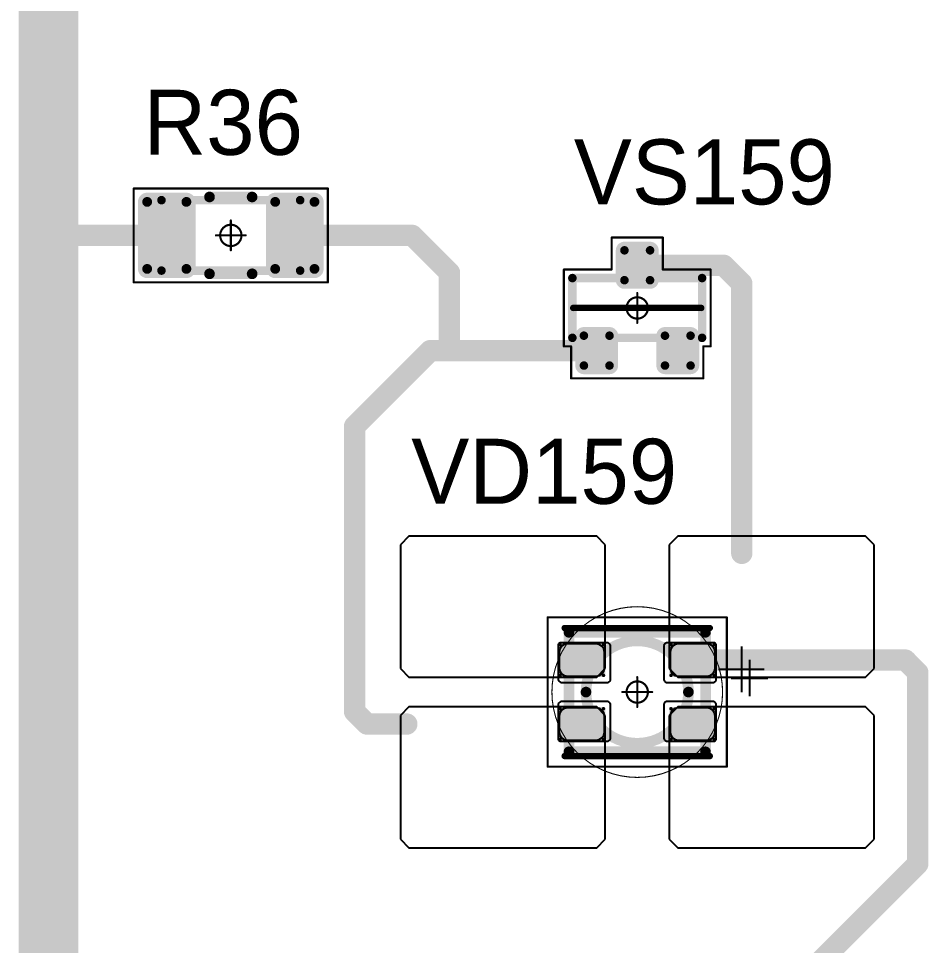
# Model space of a CAD drawing. Header units: millimetres. Extents: x 0 to 400, y 0 to 511.
# Drawn here: x 325.5 to 346.83, y 175.56 to 197.28 of the extents above; entities that cross this region are included whole.
import ezdxf

# ---------------------------------------------------------------- set-up
doc = ezdxf.new("R2010")
doc.units = ezdxf.units.MM
for name, color, linetype in [('Mechanical13', 56, 'Continuous'), ('Mechanical15', 56, 'Continuous'), ('Mechanical2', 216, 'Continuous'), ('TopLayer', 1, 'Continuous'), ('TopOverlay', 2, 'Continuous'), ('TopPaste', 8, 'Continuous'), ('TopSolder', 216, 'Continuous')]:
    doc.layers.add(name, color=color, linetype=linetype)

# ---------------------------------------------------------------- blocks, each defined once
blk = doc.blocks.new('SOT23_438')
at = {"layer": 'Mechanical13', "const_width": 0.2}
for points in [[(-0.7, 1.52), (0.7, 1.52)], [(-0.7, 1.52), (-0.7, -1.52)], [(0.7, 1.52), (0.7, -1.52)], [(-0.7, -1.52), (0.7, -1.52)]]:
    blk.add_lwpolyline(points, dxfattribs=at)
at = {"layer": 'Mechanical13', "const_width": 0.1}
for points in [[(-0.75, 1.52, 1), (-0.65, 1.52, 1)], [(-0.75, 1.52, 1), (-0.65, 1.52, 1)], [(0.65, 1.52, 1), (0.75, 1.52, 1)], [(0.65, 1.52, 1), (0.75, 1.52, 1)], [(-0.75, -1.52, 1), (-0.65, -1.52, 1)], [(-0.75, -1.52, 1), (-0.65, -1.52, 1)], [(0.65, -1.52, 1), (0.75, -1.52, 1)], [(0.65, -1.52, 1), (0.75, -1.52, 1)]]:
    blk.add_lwpolyline(points, format="xyb", close=True, dxfattribs=at)
at = {"layer": 'Mechanical15', "const_width": 0.05}
for points in [[(-0.9, 1.72), (-0.9, 1.55)], [(-0.9, 1.72), (0.9, 1.72)], [(0.9, 1.72), (0.9, 0.6)], [(-1.65, 1.55), (-1.65, -1.55)], [(-1.65, 1.55), (-0.9, 1.55)], [(0.9, 0.6), (1.65, 0.6)], [(1.65, 0.6), (1.65, -0.6)], [(0, 0.35), (0, -0.35)], [(-0.35, 0), (0.35, 0)], [(0.9, -0.6), (1.65, -0.6)], [(0.9, -0.6), (0.9, -1.72)], [(-1.65, -1.55), (-0.9, -1.55)], [(-0.9, -1.55), (-0.9, -1.72)], [(-0.9, -1.72), (0.9, -1.72)]]:
    blk.add_lwpolyline(points, dxfattribs=at)
at = {"layer": 'Mechanical15'}
for points, const_width in [([(-0.913, 1.72, 1), (-0.888, 1.72, 1)], 0.025), ([(-0.913, 1.72, 1), (-0.888, 1.72, 1)], 0.025), ([(0.888, 1.72, 1), (0.913, 1.72, 1)], 0.025), ([(0.888, 1.72, 1), (0.913, 1.72, 1)], 0.025), ([(-1.662, 1.55, 1), (-1.637, 1.55, 1)], 0.025), ([(-1.662, 1.55, 1), (-1.637, 1.55, 1)], 0.025), ([(-0.913, 1.55, 1), (-0.888, 1.55, 1)], 0.025), ([(-0.913, 1.55, 1), (-0.888, 1.55, 1)], 0.025), ([(0.888, 0.6, 1), (0.913, 0.6, 1)], 0.025), ([(0.888, 0.6, 1), (0.913, 0.6, 1)], 0.025), ([(1.637, 0.6, 1), (1.662, 0.6, 1)], 0.025), ([(1.637, 0.6, 1), (1.662, 0.6, 1)], 0.025), ([(0.25, 0, 1), (-0.25, 0, 1)], 0.05), ([(-0.012, 0.35, 1), (0.012, 0.35, 1)], 0.025), ([(-0.362, 0, 1), (-0.337, 0, 1)], 0.025), ([(-0.262, 0, 1), (-0.238, 0, 1)], 0.025), ([(0.238, 0, 1), (0.262, 0, 1)], 0.025), ([(0.337, 0, 1), (0.362, 0, 1)], 0.025), ([(-0.012, -0.35, 1), (0.012, -0.35, 1)], 0.025), ([(0.888, -0.6, 1), (0.913, -0.6, 1)], 0.025), ([(0.888, -0.6, 1), (0.913, -0.6, 1)], 0.025), ([(1.637, -0.6, 1), (1.662, -0.6, 1)], 0.025), ([(1.637, -0.6, 1), (1.662, -0.6, 1)], 0.025), ([(-1.662, -1.55, 1), (-1.637, -1.55, 1)], 0.025), ([(-1.662, -1.55, 1), (-1.637, -1.55, 1)], 0.025), ([(-0.913, -1.55, 1), (-0.888, -1.55, 1)], 0.025), ([(-0.913, -1.55, 1), (-0.888, -1.55, 1)], 0.025), ([(-0.913, -1.72, 1), (-0.888, -1.72, 1)], 0.025), ([(-0.913, -1.72, 1), (-0.888, -1.72, 1)], 0.025), ([(0.888, -1.72, 1), (0.913, -1.72, 1)], 0.025), ([(0.888, -1.72, 1), (0.913, -1.72, 1)], 0.025)]:
    blk.add_lwpolyline(points, format="xyb", close=True, dxfattribs=dict(at, const_width=const_width))
at = {"layer": 'TopLayer', "const_width": 0.1}
for points in [[(-1.4, 1.25, 1), (-1.3, 1.25, 1)], [(-0.7, 1.25, 1), (-0.6, 1.25, 1)], [(-1.4, 0.65, 1), (-1.3, 0.65, 1)], [(-0.7, 0.65, 1), (-0.6, 0.65, 1)], [(0.6, 0.3, 1), (0.7, 0.3, 1)], [(1.3, 0.3, 1), (1.4, 0.3, 1)], [(0.6, -0.3, 1), (0.7, -0.3, 1)], [(1.3, -0.3, 1), (1.4, -0.3, 1)], [(-1.4, -0.65, 1), (-1.3, -0.65, 1)], [(-0.7, -0.65, 1), (-0.6, -0.65, 1)], [(-1.4, -1.25, 1), (-1.3, -1.25, 1)], [(-0.7, -1.25, 1), (-0.6, -1.25, 1)]]:
    blk.add_lwpolyline(points, format="xyb", close=True, dxfattribs=at)
at = {"layer": 'TopLayer'}
for points in [[(-1.35, 1.35), (-1.35, 0.55), (-0.65, 1.35), (-0.65, 0.55)], [(-1.45, 1.25), (-1.45, 0.65), (-0.55, 1.25), (-0.55, 0.65)], [(0.55, 0.3), (0.55, -0.3), (1.45, 0.3), (1.45, -0.3)], [(0.65, 0.4), (0.65, -0.4), (1.35, 0.4), (1.35, -0.4)], [(-1.45, -0.65), (-1.45, -1.25), (-0.55, -0.65), (-0.55, -1.25)], [(-1.35, -0.55), (-1.35, -1.35), (-0.65, -0.55), (-0.65, -1.35)]]:
    blk.add_solid(points, dxfattribs=at)
at = {"layer": 'TopOverlay', "const_width": 0.15}
blk.add_lwpolyline([(0, 1.5), (0, -1.5)], dxfattribs=at)
at = {"layer": 'TopOverlay', "const_width": 0.075}
for points in [[(-0.038, 1.5, 1), (0.038, 1.5, 1)], [(-0.038, -1.5, 1), (0.038, -1.5, 1)]]:
    blk.add_lwpolyline(points, format="xyb", close=True, dxfattribs=at)
at = {"layer": 'TopPaste', "const_width": 0.075}
for points in [[(-1.387, 1.25, 1), (-1.313, 1.25, 1)], [(-0.687, 1.25, 1), (-0.613, 1.25, 1)], [(-1.387, 0.65, 1), (-1.313, 0.65, 1)], [(-0.687, 0.65, 1), (-0.613, 0.65, 1)], [(0.613, 0.3, 1), (0.687, 0.3, 1)], [(1.313, 0.3, 1), (1.387, 0.3, 1)], [(0.613, -0.3, 1), (0.687, -0.3, 1)], [(1.313, -0.3, 1), (1.387, -0.3, 1)], [(-1.387, -0.65, 1), (-1.313, -0.65, 1)], [(-0.687, -0.65, 1), (-0.613, -0.65, 1)], [(-1.387, -1.25, 1), (-1.313, -1.25, 1)], [(-0.687, -1.25, 1), (-0.613, -1.25, 1)]]:
    blk.add_lwpolyline(points, format="xyb", close=True, dxfattribs=at)
at = {"layer": 'TopPaste'}
for points in [[(-1.35, 1.325), (-1.35, 0.575), (-0.65, 1.325), (-0.65, 0.575)], [(-1.425, 1.25), (-1.425, 0.65), (-0.575, 1.25), (-0.575, 0.65)], [(0.575, 0.3), (0.575, -0.3), (1.425, 0.3), (1.425, -0.3)], [(0.65, 0.375), (0.65, -0.375), (1.35, 0.375), (1.35, -0.375)], [(-1.425, -0.65), (-1.425, -1.25), (-0.575, -0.65), (-0.575, -1.25)], [(-1.35, -0.575), (-1.35, -1.325), (-0.65, -0.575), (-0.65, -1.325)]]:
    blk.add_solid(points, dxfattribs=at)
at = {"layer": 'TopSolder', "const_width": 0.202}
for points in [[(-1.451, 1.25, 1), (-1.249, 1.25, 1)], [(-0.751, 1.25, 1), (-0.549, 1.25, 1)], [(-1.451, 0.65, 1), (-1.249, 0.65, 1)], [(-0.751, 0.65, 1), (-0.549, 0.65, 1)], [(0.549, 0.3, 1), (0.751, 0.3, 1)], [(1.249, 0.3, 1), (1.451, 0.3, 1)], [(0.549, -0.3, 1), (0.751, -0.3, 1)], [(1.249, -0.3, 1), (1.451, -0.3, 1)], [(-1.451, -0.65, 1), (-1.249, -0.65, 1)], [(-0.751, -0.65, 1), (-0.549, -0.65, 1)], [(-1.451, -1.25, 1), (-1.249, -1.25, 1)], [(-0.751, -1.25, 1), (-0.549, -1.25, 1)]]:
    blk.add_lwpolyline(points, format="xyb", close=True, dxfattribs=at)
at = {"layer": 'TopSolder'}
for points in [[(-1.35, 1.452), (-1.35, 0.448), (-0.65, 1.452), (-0.65, 0.448)], [(-1.552, 1.25), (-1.552, 0.65), (-0.448, 1.25), (-0.448, 0.65)], [(0.65, 0.502), (0.65, -0.502), (1.35, 0.502), (1.35, -0.502)], [(0.448, 0.3), (0.448, -0.3), (1.552, 0.3), (1.552, -0.3)], [(-1.552, -0.65), (-1.552, -1.25), (-0.448, -0.65), (-0.448, -1.25)], [(-1.35, -0.448), (-1.35, -1.452), (-0.65, -0.448), (-0.65, -1.452)]]:
    blk.add_solid(points, dxfattribs=at)
blk = doc.blocks.new('E65F_642')
at = {"layer": 'Mechanical13'}
for p, q in [((2.441, 1.071), (2.441, 0)), ((1.905, 0.536), (2.976, 0.536))]:
    blk.add_line(p, q, dxfattribs=at)
at = {"layer": 'Mechanical13', "const_width": 0.25}
for points in [[(-1.6, -1.4), (-1.6, 1.4)], [(-1.6, 1.4), (1.6, 1.4)], [(1.6, -1.4), (1.6, 1.4)], [(-1.6, -1.4), (1.6, -1.4)]]:
    blk.add_lwpolyline(points, dxfattribs=at)
at = {"layer": 'Mechanical13'}
for points, const_width in [([(-1.663, 1.4, 1), (-1.538, 1.4, 1)], 0.125), ([(-1.663, 1.4, 1), (-1.538, 1.4, 1)], 0.125), ([(1.537, 1.4, 1), (1.662, 1.4, 1)], 0.125), ([(1.537, 1.4, 1), (1.662, 1.4, 1)], 0.125), ([(1.2, 0, 1), (-1.2, 0, 1)], 0.25), ([(-1.263, 0, 1), (-1.138, 0, 1)], 0.125), ([(1.137, 0, 1), (1.262, 0, 1)], 0.125), ([(-1.663, -1.4, 1), (-1.538, -1.4, 1)], 0.125), ([(-1.663, -1.4, 1), (-1.538, -1.4, 1)], 0.125), ([(1.537, -1.4, 1), (1.662, -1.4, 1)], 0.125), ([(1.537, -1.4, 1), (1.662, -1.4, 1)], 0.125)]:
    blk.add_lwpolyline(points, format="xyb", close=True, dxfattribs=dict(at, const_width=const_width))
at = {"layer": 'Mechanical15', "const_width": 0.05}
for points in [[(-2.1, 1.75), (2.1, 1.75)], [(-2.1, -1.75), (-2.1, 1.75)], [(2.1, -1.75), (2.1, 1.75)], [(0, -0.35), (0, 0.35)], [(0, -0.35), (0, 0.35)], [(-0.35, 0), (0.35, 0)], [(-0.35, 0), (0.35, 0)], [(-2.1, -1.75), (2.1, -1.75)]]:
    blk.add_lwpolyline(points, dxfattribs=at)
at = {"layer": 'Mechanical15'}
for points, const_width in [([(-2.113, 1.75, 1), (-2.088, 1.75, 1)], 0.025), ([(-2.113, 1.75, 1), (-2.088, 1.75, 1)], 0.025), ([(2.087, 1.75, 1), (2.112, 1.75, 1)], 0.025), ([(2.087, 1.75, 1), (2.112, 1.75, 1)], 0.025), ([(0.25, 0, 1), (-0.25, 0, 1)], 0.05), ([(0.25, 0, 1), (-0.25, 0, 1)], 0.05), ([(-0.013, 0.35, 1), (0.012, 0.35, 1)], 0.025), ([(-0.013, 0.35, 1), (0.012, 0.35, 1)], 0.025), ([(-0.363, 0, 1), (-0.338, 0, 1)], 0.025), ([(-0.363, 0, 1), (-0.338, 0, 1)], 0.025), ([(-0.263, 0, 1), (-0.238, 0, 1)], 0.025), ([(-0.263, 0, 1), (-0.238, 0, 1)], 0.025), ([(0.237, 0, 1), (0.262, 0, 1)], 0.025), ([(0.237, 0, 1), (0.262, 0, 1)], 0.025), ([(0.337, 0, 1), (0.362, 0, 1)], 0.025), ([(0.337, 0, 1), (0.362, 0, 1)], 0.025), ([(-0.013, -0.35, 1), (0.012, -0.35, 1)], 0.025), ([(-0.013, -0.35, 1), (0.012, -0.35, 1)], 0.025), ([(-2.113, -1.75, 1), (-2.088, -1.75, 1)], 0.025), ([(-2.113, -1.75, 1), (-2.088, -1.75, 1)], 0.025), ([(2.087, -1.75, 1), (2.112, -1.75, 1)], 0.025), ([(2.087, -1.75, 1), (2.112, -1.75, 1)], 0.025)]:
    blk.add_lwpolyline(points, format="xyb", close=True, dxfattribs=dict(at, const_width=const_width))
at = {"layer": 'TopLayer'}
for p, q in [((-5.35, 3.65), (-5.55, 3.45)), ((-0.95, 3.65), (-5.35, 3.65)), ((-5.35, 3.65), (-5.35, 3.65)), ((-0.75, 3.45), (-0.95, 3.65)), ((0.95, 3.65), (0.75, 3.45)), ((5.35, 3.65), (0.95, 3.65)), ((0.95, 3.65), (0.95, 3.65)), ((5.55, 3.45), (5.35, 3.65)), ((-5.55, 3.45), (-5.55, 3.45)), ((-5.55, 3.45), (-5.55, 0.55)), ((-0.75, 0.55), (-0.75, 3.45)), ((0.75, 3.45), (0.75, 3.45)), ((0.75, 3.45), (0.75, 0.55)), ((5.55, 0.55), (5.55, 3.45)), ((-5.55, 0.55), (-5.35, 0.35)), ((-0.95, 0.35), (-0.75, 0.55)), ((0.75, 0.55), (0.95, 0.35)), ((5.35, 0.35), (5.55, 0.55)), ((-5.35, 0.35), (-0.95, 0.35)), ((0.95, 0.35), (5.35, 0.35)), ((-5.35, -0.35), (-5.55, -0.55)), ((-0.95, -0.35), (-5.35, -0.35)), ((-5.35, -0.35), (-5.35, -0.35)), ((-0.75, -0.55), (-0.95, -0.35)), ((0.95, -0.35), (0.75, -0.55)), ((5.35, -0.35), (0.95, -0.35)), ((0.95, -0.35), (0.95, -0.35)), ((5.55, -0.55), (5.35, -0.35)), ((-5.55, -0.55), (-5.55, -0.55)), ((-5.55, -0.55), (-5.55, -3.45)), ((-0.75, -3.45), (-0.75, -0.55)), ((0.75, -0.55), (0.75, -0.55)), ((0.75, -0.55), (0.75, -3.45)), ((5.55, -3.45), (5.55, -0.55)), ((-5.55, -3.45), (-5.35, -3.65)), ((-0.95, -3.65), (-0.75, -3.45)), ((0.75, -3.45), (0.95, -3.65)), ((5.35, -3.65), (5.55, -3.45)), ((-5.35, -3.65), (-0.95, -3.65)), ((0.95, -3.65), (5.35, -3.65))]:
    blk.add_line(p, q, dxfattribs=at)
at = {"layer": 'TopLayer', "const_width": 0.04}
for points in [[(-1.83, 1.11, 1), (-1.79, 1.11, 1)], [(-0.81, 1.11, 1), (-0.77, 1.11, 1)], [(0.77, 1.11, 1), (0.81, 1.11, 1)], [(1.79, 1.11, 1), (1.83, 1.11, 1)], [(-1.83, 0.39, 1), (-1.79, 0.39, 1)], [(-0.81, 0.39, 1), (-0.77, 0.39, 1)], [(0.77, 0.39, 1), (0.81, 0.39, 1)], [(1.79, 0.39, 1), (1.83, 0.39, 1)], [(-1.83, -0.39, 1), (-1.79, -0.39, 1)], [(-0.81, -0.39, 1), (-0.77, -0.39, 1)], [(0.77, -0.39, 1), (0.81, -0.39, 1)], [(1.79, -0.39, 1), (1.83, -0.39, 1)], [(-1.83, -1.11, 1), (-1.79, -1.11, 1)], [(-0.81, -1.11, 1), (-0.77, -1.11, 1)], [(0.77, -1.11, 1), (0.81, -1.11, 1)], [(1.79, -1.11, 1), (1.83, -1.11, 1)]]:
    blk.add_lwpolyline(points, format="xyb", close=True, dxfattribs=at)
at = {"layer": 'TopLayer'}
for points in [[(-1.85, 1.11), (-1.85, 0.39), (-0.75, 1.11), (-0.75, 0.39)], [(-1.81, 1.15), (-1.81, 0.35), (-0.79, 1.15), (-0.79, 0.35)], [(0.75, 1.11), (0.75, 0.39), (1.85, 1.11), (1.85, 0.39)], [(0.79, 1.15), (0.79, 0.35), (1.81, 1.15), (1.81, 0.35)], [(-1.85, -0.39), (-1.85, -1.11), (-0.75, -0.39), (-0.75, -1.11)], [(-1.81, -0.35), (-1.81, -1.15), (-0.79, -0.35), (-0.79, -1.15)], [(0.75, -0.39), (0.75, -1.11), (1.85, -0.39), (1.85, -1.11)], [(0.79, -0.35), (0.79, -1.15), (1.81, -0.35), (1.81, -1.15)]]:
    blk.add_solid(points, dxfattribs=at)
at = {"layer": 'TopOverlay'}
for p, q in [((2.628, 0.757), (2.628, -0.1)), ((2.2, 0.328), (3.057, 0.328))]:
    blk.add_line(p, q, dxfattribs=at)
at = {"layer": 'TopOverlay', "const_width": 0.15}
for points in [[(-1.7, 1.5), (1.7, 1.5)], [(-1.7, -1.5), (1.7, -1.5)]]:
    blk.add_lwpolyline(points, dxfattribs=at)
at = {"layer": 'TopOverlay', "const_width": 0.075}
for points in [[(-1.738, 1.5, 1), (-1.663, 1.5, 1)], [(1.662, 1.5, 1), (1.737, 1.5, 1)], [(-1.738, -1.5, 1), (-1.663, -1.5, 1)], [(1.662, -1.5, 1), (1.737, -1.5, 1)]]:
    blk.add_lwpolyline(points, format="xyb", close=True, dxfattribs=at)
at = {"layer": 'TopPaste'}
for p, q in [((-1.711, 1.114), (-1.773, 1.073)), ((-1.638, 1.129), (-1.711, 1.114)), ((-0.963, 1.129), (-1.638, 1.129)), ((-0.889, 1.114), (-0.963, 1.129)), ((-0.827, 1.073), (-0.889, 1.114)), ((0.889, 1.114), (0.827, 1.073)), ((0.962, 1.129), (0.889, 1.114)), ((1.637, 1.129), (0.962, 1.129)), ((1.711, 1.114), (1.637, 1.129)), ((1.773, 1.073), (1.711, 1.114)), ((-1.814, 1.011), (-1.829, 0.938)), ((-1.829, 0.938), (-1.829, 0.563)), ((-1.773, 1.073), (-1.814, 1.011)), ((-0.786, 1.011), (-0.827, 1.073)), ((-0.771, 0.938), (-0.786, 1.011)), ((-0.771, 0.563), (-0.771, 0.938)), ((0.786, 1.011), (0.771, 0.938)), ((0.771, 0.938), (0.771, 0.563)), ((0.827, 1.073), (0.786, 1.011)), ((1.814, 1.011), (1.773, 1.073)), ((1.829, 0.938), (1.814, 1.011)), ((1.829, 0.563), (1.829, 0.938)), ((-1.829, 0.563), (-1.814, 0.489)), ((-1.814, 0.489), (-1.773, 0.427)), ((-0.827, 0.427), (-0.786, 0.489)), ((-0.786, 0.489), (-0.771, 0.563)), ((0.771, 0.563), (0.786, 0.489)), ((0.786, 0.489), (0.827, 0.427)), ((1.773, 0.427), (1.814, 0.489)), ((1.814, 0.489), (1.829, 0.563)), ((-1.773, 0.427), (-1.711, 0.386)), ((-1.711, 0.386), (-1.638, 0.371)), ((-1.638, 0.371), (-0.963, 0.371)), ((-0.963, 0.371), (-0.889, 0.386)), ((-0.889, 0.386), (-0.827, 0.427)), ((0.827, 0.427), (0.889, 0.386)), ((0.889, 0.386), (0.962, 0.371)), ((0.962, 0.371), (1.637, 0.371)), ((1.637, 0.371), (1.711, 0.386)), ((1.711, 0.386), (1.773, 0.427)), ((-1.773, -0.427), (-1.814, -0.489)), ((-1.711, -0.386), (-1.773, -0.427)), ((-1.638, -0.371), (-1.711, -0.386)), ((-0.963, -0.371), (-1.638, -0.371)), ((-0.889, -0.386), (-0.963, -0.371)), ((-0.827, -0.427), (-0.889, -0.386)), ((-0.786, -0.489), (-0.827, -0.427)), ((0.827, -0.427), (0.786, -0.489)), ((0.889, -0.386), (0.827, -0.427)), ((0.962, -0.371), (0.889, -0.386)), ((1.637, -0.371), (0.962, -0.371)), ((1.711, -0.386), (1.637, -0.371)), ((1.773, -0.427), (1.711, -0.386)), ((1.814, -0.489), (1.773, -0.427)), ((-1.814, -0.489), (-1.829, -0.563)), ((-1.829, -0.563), (-1.829, -0.938)), ((-0.771, -0.563), (-0.786, -0.489)), ((-0.771, -0.938), (-0.771, -0.563)), ((0.786, -0.489), (0.771, -0.563)), ((0.771, -0.563), (0.771, -0.938)), ((1.829, -0.563), (1.814, -0.489)), ((1.829, -0.938), (1.829, -0.563)), ((-1.829, -0.938), (-1.814, -1.011)), ((-1.814, -1.011), (-1.773, -1.073)), ((-1.773, -1.073), (-1.711, -1.114)), ((-0.889, -1.114), (-0.827, -1.073)), ((-0.827, -1.073), (-0.786, -1.011)), ((-0.786, -1.011), (-0.771, -0.938)), ((0.771, -0.938), (0.786, -1.011)), ((0.786, -1.011), (0.827, -1.073)), ((0.827, -1.073), (0.889, -1.114)), ((1.711, -1.114), (1.773, -1.073)), ((1.773, -1.073), (1.814, -1.011)), ((1.814, -1.011), (1.829, -0.938)), ((-1.711, -1.114), (-1.638, -1.129)), ((-1.638, -1.129), (-0.963, -1.129)), ((-0.963, -1.129), (-0.889, -1.114)), ((0.889, -1.114), (0.962, -1.129)), ((0.962, -1.129), (1.637, -1.129)), ((1.637, -1.129), (1.711, -1.114))]:
    blk.add_line(p, q, dxfattribs=at)
at = {"layer": 'TopSolder'}
for p, q in [((-1.842, 1.129), (-1.85, 1.111)), ((-1.85, 1.111), (-1.85, 1.101)), ((-1.85, 1.101), (-1.85, 1.101)), ((-1.85, 1.101), (-1.85, 0.301)), ((-1.828, 1.143), (-1.842, 1.129)), ((-1.81, 1.151), (-1.828, 1.143)), ((-1.8, 1.151), (-1.81, 1.151)), ((-0.7, 1.151), (-1.8, 1.151)), ((-0.685, 1.151), (-0.7, 1.151)), ((-0.7, 1.151), (-0.7, 1.151)), ((-0.658, 1.139), (-0.685, 1.151)), ((-0.636, 1.118), (-0.658, 1.139)), ((-0.625, 1.09), (-0.636, 1.118)), ((-0.625, 1.076), (-0.625, 1.09)), ((0.636, 1.118), (0.625, 1.09)), ((0.625, 1.09), (0.625, 1.076)), ((0.657, 1.139), (0.636, 1.118)), ((0.685, 1.151), (0.657, 1.139)), ((0.7, 1.151), (0.685, 1.151)), ((1.8, 1.151), (0.7, 1.151)), ((1.81, 1.151), (1.8, 1.151)), ((1.8, 1.151), (1.8, 1.151)), ((1.828, 1.143), (1.81, 1.151)), ((1.842, 1.129), (1.828, 1.143)), ((1.85, 1.111), (1.842, 1.129)), ((1.85, 1.101), (1.85, 1.111)), ((1.85, 0.301), (1.85, 1.101)), ((-0.625, 0.301), (-0.625, 1.076)), ((0.625, 1.076), (0.625, 1.076)), ((0.625, 1.076), (0.625, 0.301)), ((-1.85, 0.301), (-1.85, 0.286)), ((-1.85, 0.286), (-1.839, 0.258)), ((-1.839, 0.258), (-1.818, 0.237)), ((-1.818, 0.237), (-1.79, 0.226)), ((-1.79, 0.226), (-1.775, 0.226)), ((-1.775, 0.226), (-1.775, 0.226)), ((-1.775, 0.226), (-0.7, 0.226)), ((-0.7, 0.226), (-0.685, 0.226)), ((-0.685, 0.226), (-0.658, 0.237)), ((-0.658, 0.237), (-0.636, 0.258)), ((-0.636, 0.258), (-0.625, 0.286)), ((-0.625, 0.286), (-0.625, 0.301)), ((-0.625, 0.301), (-0.625, 0.301)), ((0.625, 0.301), (0.625, 0.286)), ((0.625, 0.286), (0.636, 0.258)), ((0.636, 0.258), (0.657, 0.237)), ((0.657, 0.237), (0.685, 0.226)), ((0.685, 0.226), (0.7, 0.226)), ((0.7, 0.226), (0.7, 0.226)), ((0.7, 0.226), (1.775, 0.226)), ((1.775, 0.226), (1.79, 0.226)), ((1.79, 0.226), (1.817, 0.237)), ((1.817, 0.237), (1.839, 0.258)), ((1.839, 0.258), (1.85, 0.286)), ((1.85, 0.286), (1.85, 0.301)), ((1.85, 0.301), (1.85, 0.301)), ((-1.839, -0.257), (-1.85, -0.285)), ((-1.85, -0.285), (-1.85, -0.299)), ((-1.85, -0.299), (-1.85, -0.299)), ((-1.85, -0.299), (-1.85, -1.099)), ((-1.818, -0.236), (-1.839, -0.257)), ((-1.79, -0.224), (-1.818, -0.236)), ((-1.775, -0.224), (-1.79, -0.224)), ((-0.7, -0.224), (-1.775, -0.224)), ((-0.685, -0.224), (-0.7, -0.224)), ((-0.7, -0.224), (-0.7, -0.224)), ((-0.658, -0.236), (-0.685, -0.224)), ((-0.636, -0.257), (-0.658, -0.236)), ((-0.625, -0.285), (-0.636, -0.257)), ((-0.625, -0.299), (-0.625, -0.285)), ((-0.625, -1.074), (-0.625, -0.299)), ((0.636, -0.257), (0.625, -0.285)), ((0.625, -0.285), (0.625, -0.299)), ((0.625, -0.299), (0.625, -0.299)), ((0.625, -0.299), (0.625, -1.074)), ((0.657, -0.236), (0.636, -0.257)), ((0.685, -0.224), (0.657, -0.236)), ((0.7, -0.224), (0.685, -0.224)), ((1.775, -0.224), (0.7, -0.224)), ((1.79, -0.224), (1.775, -0.224)), ((1.775, -0.224), (1.775, -0.224)), ((1.817, -0.236), (1.79, -0.224)), ((1.839, -0.257), (1.817, -0.236)), ((1.85, -0.285), (1.839, -0.257)), ((1.85, -0.299), (1.85, -0.285)), ((1.85, -1.099), (1.85, -0.299)), ((-0.625, -1.089), (-0.625, -1.074)), ((-0.625, -1.074), (-0.625, -1.074)), ((0.625, -1.074), (0.625, -1.089)), ((-1.85, -1.099), (-1.85, -1.109)), ((-1.85, -1.109), (-1.842, -1.128)), ((-1.842, -1.128), (-1.828, -1.142)), ((-1.828, -1.142), (-1.81, -1.149)), ((-1.81, -1.149), (-1.8, -1.149)), ((-1.8, -1.149), (-0.7, -1.149)), ((-1.8, -1.149), (-1.8, -1.149)), ((-0.7, -1.149), (-0.685, -1.149)), ((-0.685, -1.149), (-0.658, -1.138)), ((-0.658, -1.138), (-0.636, -1.117)), ((-0.636, -1.117), (-0.625, -1.089)), ((0.625, -1.089), (0.636, -1.117)), ((0.636, -1.117), (0.657, -1.138)), ((0.657, -1.138), (0.685, -1.149)), ((0.685, -1.149), (0.7, -1.149)), ((0.7, -1.149), (1.8, -1.149)), ((0.7, -1.149), (0.7, -1.149)), ((1.8, -1.149), (1.81, -1.149)), ((1.81, -1.149), (1.828, -1.142)), ((1.828, -1.142), (1.842, -1.128)), ((1.842, -1.128), (1.85, -1.109)), ((1.85, -1.109), (1.85, -1.099)), ((1.85, -1.099), (1.85, -1.099))]:
    blk.add_line(p, q, dxfattribs=at)
blk = doc.blocks.new('RC1206S_810')
at = {"layer": 'Mechanical13', "const_width": 0.2}
for points in [[(-1.625, 0.825), (-1.625, -0.825)], [(1.625, 0.825), (-1.625, 0.825)], [(1.625, 0.825), (1.625, -0.825)], [(1.625, -0.825), (-1.625, -0.825)]]:
    blk.add_lwpolyline(points, dxfattribs=at)
at = {"layer": 'Mechanical13', "const_width": 0.1}
for points in [[(-1.675, 0.825, 1), (-1.575, 0.825, 1)], [(-1.675, 0.825, 1), (-1.575, 0.825, 1)], [(1.575, 0.825, 1), (1.675, 0.825, 1)], [(1.575, 0.825, 1), (1.675, 0.825, 1)], [(-1.675, -0.825, 1), (-1.575, -0.825, 1)], [(-1.675, -0.825, 1), (-1.575, -0.825, 1)], [(1.575, -0.825, 1), (1.675, -0.825, 1)], [(1.575, -0.825, 1), (1.675, -0.825, 1)]]:
    blk.add_lwpolyline(points, format="xyb", close=True, dxfattribs=at)
at = {"layer": 'Mechanical15', "const_width": 0.05}
for points in [[(-2.275, 1.1), (-2.275, -1.1)], [(2.275, 1.1), (-2.275, 1.1)], [(2.275, 1.1), (2.275, -1.1)], [(0, 0.35), (0, -0.35)], [(0.35, 0), (-0.35, 0)], [(2.275, -1.1), (-2.275, -1.1)]]:
    blk.add_lwpolyline(points, dxfattribs=at)
at = {"layer": 'Mechanical15'}
for points, const_width in [([(-2.287, 1.1, 1), (-2.262, 1.1, 1)], 0.025), ([(-2.287, 1.1, 1), (-2.262, 1.1, 1)], 0.025), ([(2.262, 1.1, 1), (2.287, 1.1, 1)], 0.025), ([(2.262, 1.1, 1), (2.287, 1.1, 1)], 0.025), ([(0.25, 0, 1), (-0.25, 0, 1)], 0.05), ([(-0.012, 0.35, 1), (0.012, 0.35, 1)], 0.025), ([(-0.362, 0, 1), (-0.337, 0, 1)], 0.025), ([(-0.262, 0, 1), (-0.238, 0, 1)], 0.025), ([(0.238, 0, 1), (0.262, 0, 1)], 0.025), ([(0.337, 0, 1), (0.362, 0, 1)], 0.025), ([(-0.012, -0.35, 1), (0.012, -0.35, 1)], 0.025), ([(-2.287, -1.1, 1), (-2.262, -1.1, 1)], 0.025), ([(-2.287, -1.1, 1), (-2.262, -1.1, 1)], 0.025), ([(2.262, -1.1, 1), (2.287, -1.1, 1)], 0.025), ([(2.262, -1.1, 1), (2.287, -1.1, 1)], 0.025)]:
    blk.add_lwpolyline(points, format="xyb", close=True, dxfattribs=dict(at, const_width=const_width))
at = {"layer": 'TopLayer', "const_width": 0.115}
for points in [[(-2.018, 0.785, 1), (-1.903, 0.785, 1)], [(-1.098, 0.785, 1), (-0.983, 0.785, 1)], [(0.983, 0.785, 1), (1.098, 0.785, 1)], [(1.903, 0.785, 1), (2.018, 0.785, 1)], [(-2.018, -0.785, 1), (-1.903, -0.785, 1)], [(-1.098, -0.785, 1), (-0.983, -0.785, 1)], [(0.983, -0.785, 1), (1.098, -0.785, 1)], [(1.903, -0.785, 1), (2.018, -0.785, 1)]]:
    blk.add_lwpolyline(points, format="xyb", close=True, dxfattribs=at)
at = {"layer": 'TopLayer'}
for points in [[(-1.96, -0.9), (-1.04, -0.9), (-1.96, 0.9), (-1.04, 0.9)], [(1.04, -0.9), (1.96, -0.9), (1.04, 0.9), (1.96, 0.9)], [(-2.075, -0.785), (-0.925, -0.785), (-2.075, 0.785), (-0.925, 0.785)], [(0.925, -0.785), (2.075, -0.785), (0.925, 0.785), (2.075, 0.785)]]:
    blk.add_solid(points, dxfattribs=at)
at = {"layer": 'TopOverlay', "const_width": 0.25}
for points in [[(0.5, 0.9), (-0.5, 0.9)], [(0.5, -0.9), (-0.5, -0.9)]]:
    blk.add_lwpolyline(points, dxfattribs=at)
at = {"layer": 'TopOverlay', "const_width": 0.125}
for points in [[(-0.562, 0.9, 1), (-0.437, 0.9, 1)], [(0.437, 0.9, 1), (0.562, 0.9, 1)], [(-0.562, -0.9, 1), (-0.437, -0.9, 1)], [(0.437, -0.9, 1), (0.562, -0.9, 1)]]:
    blk.add_lwpolyline(points, format="xyb", close=True, dxfattribs=at)
at = {"layer": 'TopPaste', "const_width": 0.09}
for points in [[(-2.005, 0.785, 1), (-1.915, 0.785, 1)], [(-1.085, 0.785, 1), (-0.995, 0.785, 1)], [(0.995, 0.785, 1), (1.085, 0.785, 1)], [(1.915, 0.785, 1), (2.005, 0.785, 1)], [(-2.005, -0.785, 1), (-1.915, -0.785, 1)], [(-1.085, -0.785, 1), (-0.995, -0.785, 1)], [(0.995, -0.785, 1), (1.085, -0.785, 1)], [(1.915, -0.785, 1), (2.005, -0.785, 1)]]:
    blk.add_lwpolyline(points, format="xyb", close=True, dxfattribs=at)
at = {"layer": 'TopPaste'}
for points in [[(-1.96, -0.875), (-1.04, -0.875), (-1.96, 0.875), (-1.04, 0.875)], [(1.04, -0.875), (1.96, -0.875), (1.04, 0.875), (1.96, 0.875)], [(-2.05, -0.785), (-0.95, -0.785), (-2.05, 0.785), (-0.95, 0.785)], [(0.95, -0.785), (2.05, -0.785), (0.95, 0.785), (2.05, 0.785)]]:
    blk.add_solid(points, dxfattribs=at)
at = {"layer": 'TopSolder', "const_width": 0.215}
for points in [[(-2.068, 0.785, 1), (-1.853, 0.785, 1)], [(-1.148, 0.785, 1), (-0.933, 0.785, 1)], [(0.933, 0.785, 1), (1.148, 0.785, 1)], [(1.853, 0.785, 1), (2.068, 0.785, 1)], [(-2.068, -0.785, 1), (-1.853, -0.785, 1)], [(-1.148, -0.785, 1), (-0.933, -0.785, 1)], [(0.933, -0.785, 1), (1.148, -0.785, 1)], [(1.853, -0.785, 1), (2.068, -0.785, 1)]]:
    blk.add_lwpolyline(points, format="xyb", close=True, dxfattribs=at)
at = {"layer": 'TopSolder'}
for points in [[(-1.96, -1), (-1.04, -1), (-1.96, 1), (-1.04, 1)], [(1.04, -1), (1.96, -1), (1.04, 1), (1.96, 1)], [(-2.175, -0.785), (-0.825, -0.785), (-2.175, 0.785), (-0.825, 0.785)], [(0.825, -0.785), (2.175, -0.785), (0.825, 0.785), (2.175, 0.785)]]:
    blk.add_solid(points, dxfattribs=at)

msp = doc.modelspace()

# ---------------------------------------------------------------- linework, layer by layer
at = {"layer": 'Mechanical2'}
for points, const_width in [([(342, 181.5, 1), (338, 181.5, 1)], 0.0254), ([(340, 183.5, 1), (340, 183.5, 1)], 0.0005), ([(337.994, 181.5, 1), (338.006, 181.5, 1)], 0.0127), ([(338, 181.5, 1), (338, 181.5, 1)], 0.0005), ([(341.994, 181.5, 1), (342.006, 181.5, 1)], 0.0127), ([(342, 181.5, 1), (342, 181.5, 1)], 0.0005), ([(340, 179.5, 1), (340, 179.5, 1)], 0.0005)]:
    msp.add_lwpolyline(points, format="xyb", close=True, dxfattribs=dict(at, const_width=const_width))
at = {"layer": 'Mechanical2', "const_width": 0.001}
for points in [[(340, 179.5), (340, 183.5)], [(338, 181.5), (342, 181.5)]]:
    msp.add_lwpolyline(points, dxfattribs=at)
at = {"layer": 'TopLayer'}
for points, const_width in [([(326.2, 192.2), (326.2, 251.05)], 1.4), ([(326.2, 174.463), (326.2, 192.2)], 1.4), ([(326.2, 192.2), (328.975, 192.2)], 0.5), ([(331.975, 192.2), (334.725, 192.2)], 0.5), ([(334.725, 192.2), (335.6, 191.325)], 0.5), ([(335.6, 189.5), (335.6, 191.325)], 0.5), ([(340, 191.5), (342.025, 191.5)], 0.5), ([(342.025, 191.5), (342.45, 191.075)], 0.5), ([(342.45, 184.75), (342.45, 191.075)], 0.5), ([(333.375, 187.725), (335.15, 189.5)], 0.5), ([(335.15, 189.5), (335.6, 189.5)], 0.5), ([(335.6, 189.5), (339.05, 189.5)], 0.5), ([(333.375, 181.043), (333.375, 187.725)], 0.5), ([(341.3, 182.25), (346.282, 182.25)], 0.5), ([(346.282, 182.25), (346.575, 181.957)], 0.5), ([(346.575, 177.475), (346.575, 181.957)], 0.5), ([(333.375, 181.043), (333.668, 180.75)], 0.5), ([(333.668, 180.75), (334.6, 180.75)], 0.5), ([(344.225, 175.125), (346.575, 177.475)], 0.5)]:
    msp.add_lwpolyline(points, dxfattribs=dict(at, const_width=const_width))
for points, const_width in [([(325.85, 192.2, 1), (326.55, 192.2, 1)], 0.7), ([(325.85, 192.2, 1), (326.55, 192.2, 1)], 0.7), ([(326.075, 192.2, 1), (326.325, 192.2, 1)], 0.25), ([(328.85, 192.2, 1), (329.1, 192.2, 1)], 0.25), ([(331.85, 192.2, 1), (332.1, 192.2, 1)], 0.25), ([(334.6, 192.2, 1), (334.85, 192.2, 1)], 0.25), ([(334.6, 192.2, 1), (334.85, 192.2, 1)], 0.25), ([(335.475, 191.325, 1), (335.725, 191.325, 1)], 0.25), ([(335.475, 191.325, 1), (335.725, 191.325, 1)], 0.25), ([(339.875, 191.5, 1), (340.125, 191.5, 1)], 0.25), ([(341.9, 191.5, 1), (342.15, 191.5, 1)], 0.25), ([(341.9, 191.5, 1), (342.15, 191.5, 1)], 0.25), ([(342.325, 191.075, 1), (342.575, 191.075, 1)], 0.25), ([(342.325, 191.075, 1), (342.575, 191.075, 1)], 0.25), ([(335.025, 189.5, 1), (335.275, 189.5, 1)], 0.25), ([(335.025, 189.5, 1), (335.275, 189.5, 1)], 0.25), ([(335.475, 189.5, 1), (335.725, 189.5, 1)], 0.25), ([(335.475, 189.5, 1), (335.725, 189.5, 1)], 0.25), ([(335.475, 189.5, 1), (335.725, 189.5, 1)], 0.25), ([(338.925, 189.5, 1), (339.175, 189.5, 1)], 0.25), ([(333.25, 187.725, 1), (333.5, 187.725, 1)], 0.25), ([(333.25, 187.725, 1), (333.5, 187.725, 1)], 0.25), ([(342.325, 184.75, 1), (342.575, 184.75, 1)], 0.25), ([(341.175, 182.25, 1), (341.425, 182.25, 1)], 0.25), ([(346.157, 182.25, 1), (346.407, 182.25, 1)], 0.25), ([(346.157, 182.25, 1), (346.407, 182.25, 1)], 0.25), ([(346.45, 181.957, 1), (346.7, 181.957, 1)], 0.25), ([(346.45, 181.957, 1), (346.7, 181.957, 1)], 0.25), ([(333.25, 181.043, 1), (333.5, 181.043, 1)], 0.25), ([(333.25, 181.043, 1), (333.5, 181.043, 1)], 0.25), ([(333.543, 180.75, 1), (333.793, 180.75, 1)], 0.25), ([(333.543, 180.75, 1), (333.793, 180.75, 1)], 0.25), ([(334.475, 180.75, 1), (334.725, 180.75, 1)], 0.25), ([(346.45, 177.475, 1), (346.7, 177.475, 1)], 0.25), ([(346.45, 177.475, 1), (346.7, 177.475, 1)], 0.25)]:
    msp.add_lwpolyline(points, format="xyb", close=True, dxfattribs=dict(at, const_width=const_width))

# ---------------------------------------------------------------- block references
for name, p, rotation in [('RC1206S_810', (330.475, 192.2), 180), ('SOT23_438', (340, 190.5), 90), ('E65F_642', (340, 181.5), 360)]:
    msp.add_blockref(name, p, dxfattribs=dict(rotation=rotation))

# ---------------------------------------------------------------- texts
at = {"layer": 'TopOverlay'}
for s, p in [('R36', (328.427, 194.088)), ('VS159', (338.514, 192.926)), ('VD159', (334.704, 185.911))]:
    msp.add_text(s, height=1.524, dxfattribs=at).set_placement(p)

doc.saveas('drawing.dxf')
